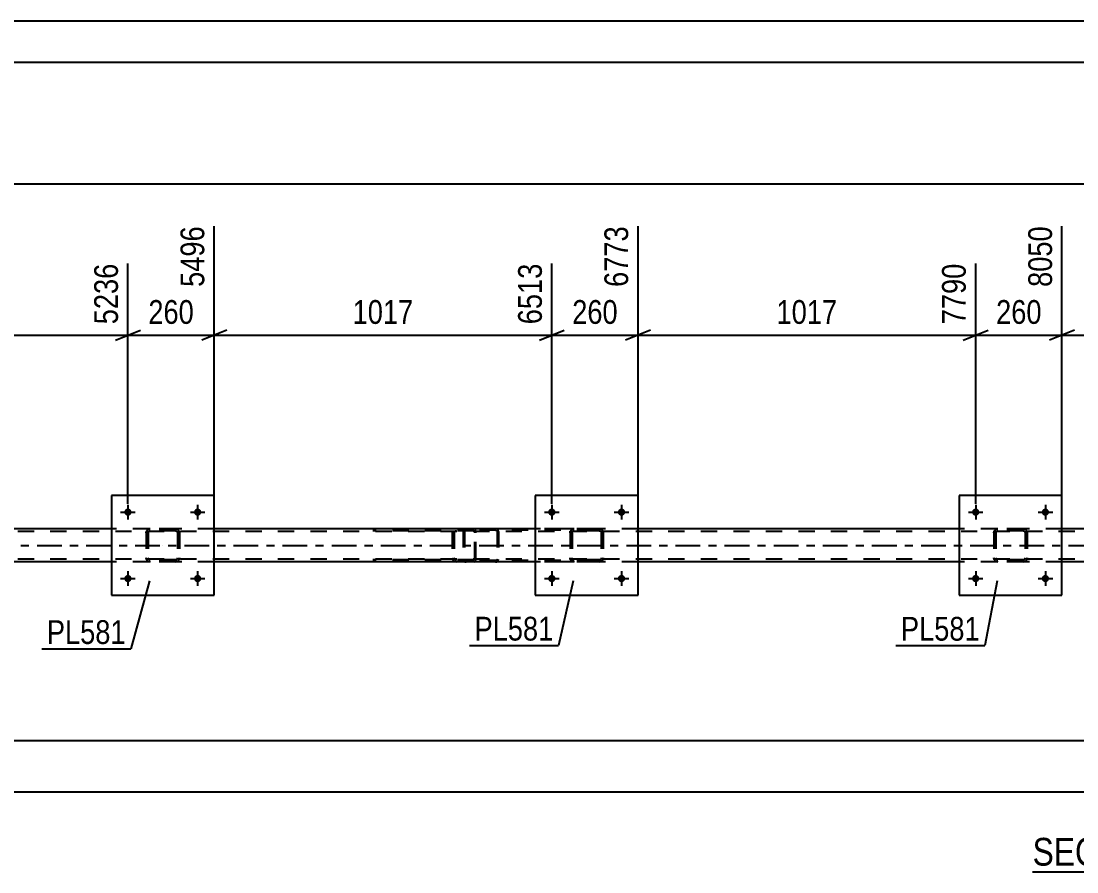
# Model space of a CAD drawing. Header units: millimetres. Extents: x -80 to 761, y -429 to 165.
# Drawn here: x 187.6 to 314.9, y 62.6 to 165 of the extents above; entities that cross this region are included whole.
import ezdxf

# ---------------------------------------------------------------- set-up
doc = ezdxf.new("R2010")
doc.units = ezdxf.units.MM
doc.linetypes.add('DXK_LINE_DOT2', pattern=[3.9198, 1.9599, -1.9599])
doc.linetypes.add('DXK_LINE_DOT3', pattern=[5.9187, 2.979, -0.9799, 0.9799, -0.9799])
doc.styles.add('Arial Narrow', font='ARIALN.TTF', dxfattribs={"height": 0.2})

# ---------------------------------------------------------------- blocks, each defined once
blk = doc.blocks.new('Unknown-814185468-1133')
at = {"color": 5, "linetype": 'Continuous'}
for p, q in [((761.34, 165.05), (-79.66, 165.05)), ((756.34, 160.05), (-74.66, 160.05))]:
    blk.add_line(p, q, dxfattribs=at)
blk = doc.blocks.new('Unknown-814185468-11 - 2658')
at = {"color": 6, "linetype": 'Continuous'}
blk.add_line((309.53, 62.57), (337.17, 62.57), dxfattribs=at)
at = {"color": 0, "linetype": 'Continuous'}
for points in [[(327.63, 63.32), (327.63, 66.82), (309.53, 66.82), (309.53, 63.32)], [(331.24, 63.32), (331.24, 66.82), (328.68, 66.82), (328.68, 63.32)], [(333.57, 63.32), (333.57, 66.82), (332.29, 66.82), (332.29, 63.32)], [(337.17, 63.32), (337.17, 66.82), (334.62, 66.82), (334.62, 63.32)]]:
    blk.add_wipeout(points, dxfattribs=at)
at = {"color": 7, "linetype": 'Continuous', "style": 'Arial Narrow'}
for s, p in [('SECTION ', (309.53, 63.32)), ('A', (328.68, 63.32)), ('A', (334.62, 63.32)), ('-', (332.29, 63.32))]:
    blk.add_text(s, height=3.34, dxfattribs=at).set_placement(p)
blk = doc.blocks.new('Part-814185468-2726 - 2658')
at = {"color": 2, "linetype": 'Continuous'}
for p, q in [((313.07, 107.9), (300.67, 107.9)), ((300.67, 107.9), (300.67, 95.9)), ((313.07, 95.9), (313.07, 107.9)), ((300.67, 95.9), (313.07, 95.9))]:
    blk.add_line(p, q, dxfattribs=at)
blk = doc.blocks.new('Part-814185468-2727 - 2658')
at = {"color": 7, "linetype": 'DXK_LINE_DOT2'}
for p, q in [((253.79, 103.42), (253.82, 103.61)), ((253.82, 103.61), (253.79, 103.42)), ((253.79, 103.42), (253.79, 100.38)), ((254.03, 103.42), (254.05, 103.51)), ((254.03, 103.42), (254.03, 100.38)), ((254.05, 103.51), (254.1, 103.59)), ((254.08, 103.87), (254.27, 103.9)), ((254.27, 103.9), (254.08, 103.87)), ((254.1, 103.59), (254.18, 103.64)), ((254.18, 103.64), (254.27, 103.66)), ((257.31, 103.9), (254.27, 103.9)), ((257.31, 103.66), (254.27, 103.66)), ((257.31, 103.9), (257.49, 103.87)), ((257.49, 103.87), (257.31, 103.9)), ((257.31, 103.66), (257.4, 103.64)), ((257.4, 103.64), (257.48, 103.59)), ((257.48, 103.59), (257.53, 103.51)), ((257.53, 103.51), (257.55, 103.42)), ((257.55, 103.42), (257.55, 100.38)), ((257.75, 103.61), (257.79, 103.42)), ((257.79, 103.42), (257.75, 103.61)), ((257.79, 103.42), (257.79, 100.38)), ((253.82, 100.2), (253.79, 100.38)), ((253.79, 100.38), (253.82, 100.2)), ((254.05, 100.29), (254.03, 100.38)), ((254.1, 100.21), (254.05, 100.29)), ((254.27, 99.9), (254.08, 99.94)), ((254.08, 99.94), (254.27, 99.9)), ((254.18, 100.16), (254.1, 100.21)), ((254.27, 100.14), (254.18, 100.16)), ((257.31, 100.14), (254.27, 100.14)), ((257.31, 99.9), (254.27, 99.9)), ((257.4, 100.16), (257.31, 100.14)), ((257.49, 99.94), (257.31, 99.9)), ((257.31, 99.9), (257.49, 99.94)), ((257.48, 100.21), (257.4, 100.16)), ((257.53, 100.29), (257.48, 100.21)), ((257.55, 100.38), (257.53, 100.29)), ((257.79, 100.38), (257.75, 100.2)), ((257.75, 100.2), (257.79, 100.38))]:
    blk.add_line(p, q, dxfattribs=at)
at = {"color": 7, "linetype": 'DXK_LINE_DOT3'}
blk.add_line((255.79, 101.9), (255.79, 101.9), dxfattribs=at)
at = {"color": 7, "linetype": 'DXK_LINE_DOT2'}
for centre, start, end in [((254.27, 103.42), 112.5, 157.5), ((254.27, 103.42), 112.5, 157.5), ((257.31, 103.42), 22.5, 67.5), ((257.31, 103.42), 22.5, 67.5), ((254.27, 100.38), 202.5, 247.5), ((254.27, 100.38), 202.5, 247.5), ((257.31, 100.38), 292.5, 337.5), ((257.31, 100.38), 292.5, 337.5)]:
    blk.add_arc(centre, 0.48, start, end, dxfattribs=at)
blk = doc.blocks.new('Bolt-814185468-2663 - 2658')
at = {"linetype": 'Continuous'}
for points in [[(303.11, 97.9, -1), (302.23, 97.9, -1)], [(311.51, 97.9, -1), (310.63, 97.9, -1)]]:
    blk.add_hatch(color=1, dxfattribs=at).paths.add_polyline_path(points)
at = {"color": 1, "linetype": 'Continuous'}
for p, q in [((302.67, 98.78), (302.67, 97.02)), ((311.07, 98.78), (311.07, 97.02)), ((301.79, 97.9), (303.55, 97.9)), ((310.19, 97.9), (311.95, 97.9))]:
    blk.add_line(p, q, dxfattribs=at)
blk = doc.blocks.new('Bolt-814185468-2664 - 2658')
at = {"linetype": 'Continuous'}
for points in [[(303.11, 105.9, -1), (302.23, 105.9, -1)], [(311.51, 105.9, -1), (310.63, 105.9, -1)]]:
    blk.add_hatch(color=1, dxfattribs=at).paths.add_polyline_path(points)
at = {"color": 1, "linetype": 'Continuous'}
for p, q in [((301.79, 105.9), (303.55, 105.9)), ((302.67, 106.78), (302.67, 105.02)), ((310.19, 105.9), (311.95, 105.9)), ((311.07, 106.78), (311.07, 105.02))]:
    blk.add_line(p, q, dxfattribs=at)
blk = doc.blocks.new('Bolt-814185468-2665 - 2658')
at = {"linetype": 'Continuous'}
for points in [[(252.03, 97.9, -1), (251.15, 97.9, -1)], [(260.43, 97.9, -1), (259.55, 97.9, -1)]]:
    blk.add_hatch(color=1, dxfattribs=at).paths.add_polyline_path(points)
at = {"color": 1, "linetype": 'Continuous'}
for p, q in [((251.59, 98.78), (251.59, 97.02)), ((259.99, 98.78), (259.99, 97.02)), ((250.71, 97.9), (252.47, 97.9)), ((259.11, 97.9), (260.87, 97.9))]:
    blk.add_line(p, q, dxfattribs=at)
blk = doc.blocks.new('Part-814185468-2694 - 2658')
at = {"color": 2, "linetype": 'Continuous'}
for p, q in [((261.99, 107.9), (249.59, 107.9)), ((249.59, 107.9), (249.59, 95.9)), ((261.99, 95.9), (261.99, 107.9)), ((249.59, 95.9), (261.99, 95.9))]:
    blk.add_line(p, q, dxfattribs=at)
blk = doc.blocks.new('Part-814185468-2695 - 2658')
at = {"color": 7, "linetype": 'DXK_LINE_DOT2'}
for p, q in [((202.71, 103.42), (202.74, 103.61)), ((202.74, 103.61), (202.71, 103.42)), ((202.71, 103.42), (202.71, 100.38)), ((202.95, 103.42), (202.97, 103.51)), ((202.95, 103.42), (202.95, 100.38)), ((202.97, 103.51), (203.02, 103.59)), ((203, 103.87), (203.19, 103.9)), ((203.19, 103.9), (203, 103.87)), ((203.02, 103.59), (203.1, 103.64)), ((203.1, 103.64), (203.19, 103.66)), ((206.23, 103.9), (203.19, 103.9)), ((206.23, 103.66), (203.19, 103.66)), ((206.23, 103.9), (206.41, 103.87)), ((206.41, 103.87), (206.23, 103.9)), ((206.23, 103.66), (206.32, 103.64)), ((206.32, 103.64), (206.4, 103.59)), ((206.4, 103.59), (206.45, 103.51)), ((206.45, 103.51), (206.47, 103.42)), ((206.47, 103.42), (206.47, 100.38)), ((206.67, 103.61), (206.71, 103.42)), ((206.71, 103.42), (206.67, 103.61)), ((206.71, 103.42), (206.71, 100.38)), ((202.74, 100.2), (202.71, 100.38)), ((202.71, 100.38), (202.74, 100.2)), ((202.97, 100.29), (202.95, 100.38)), ((203.02, 100.21), (202.97, 100.29)), ((203.19, 99.9), (203, 99.94)), ((203, 99.94), (203.19, 99.9)), ((203.1, 100.16), (203.02, 100.21)), ((203.19, 100.14), (203.1, 100.16)), ((206.23, 100.14), (203.19, 100.14)), ((206.23, 99.9), (203.19, 99.9)), ((206.32, 100.16), (206.23, 100.14)), ((206.41, 99.94), (206.23, 99.9)), ((206.23, 99.9), (206.41, 99.94)), ((206.4, 100.21), (206.32, 100.16)), ((206.45, 100.29), (206.4, 100.21)), ((206.47, 100.38), (206.45, 100.29)), ((206.71, 100.38), (206.67, 100.2)), ((206.67, 100.2), (206.71, 100.38))]:
    blk.add_line(p, q, dxfattribs=at)
at = {"color": 7, "linetype": 'DXK_LINE_DOT3'}
blk.add_line((204.71, 101.9), (204.71, 101.9), dxfattribs=at)
at = {"color": 7, "linetype": 'DXK_LINE_DOT2'}
for centre, start, end in [((203.19, 103.42), 112.5, 157.5), ((203.19, 103.42), 112.5, 157.5), ((206.23, 103.42), 22.5, 67.5), ((206.23, 103.42), 22.5, 67.5), ((203.19, 100.38), 202.5, 247.5), ((203.19, 100.38), 202.5, 247.5), ((206.23, 100.38), 292.5, 337.5), ((206.23, 100.38), 292.5, 337.5)]:
    blk.add_arc(centre, 0.48, start, end, dxfattribs=at)
blk = doc.blocks.new('Part-814185468-2700 - 2658')
at = {"color": 2, "linetype": 'Continuous'}
for p, q in [((210.91, 107.9), (198.51, 107.9)), ((198.51, 107.9), (198.51, 95.9)), ((210.91, 95.9), (210.91, 107.9)), ((198.51, 95.9), (210.91, 95.9))]:
    blk.add_line(p, q, dxfattribs=at)
blk = doc.blocks.new('Bolt-814185468-2708 - 2658')
at = {"linetype": 'Continuous'}
for points in [[(252.03, 105.9, -1), (251.15, 105.9, -1)], [(260.43, 105.9, -1), (259.55, 105.9, -1)]]:
    blk.add_hatch(color=1, dxfattribs=at).paths.add_polyline_path(points)
at = {"color": 1, "linetype": 'Continuous'}
for p, q in [((250.71, 105.9), (252.47, 105.9)), ((251.59, 106.78), (251.59, 105.02)), ((259.11, 105.9), (260.87, 105.9)), ((259.99, 106.78), (259.99, 105.02))]:
    blk.add_line(p, q, dxfattribs=at)
blk = doc.blocks.new('Bolt-814185468-2709 - 2658')
at = {"linetype": 'Continuous'}
for points in [[(200.95, 97.9, -1), (200.07, 97.9, -1)], [(209.35, 97.9, -1), (208.47, 97.9, -1)]]:
    blk.add_hatch(color=1, dxfattribs=at).paths.add_polyline_path(points)
at = {"color": 1, "linetype": 'Continuous'}
for p, q in [((200.51, 98.78), (200.51, 97.02)), ((208.91, 98.78), (208.91, 97.02)), ((199.63, 97.9), (201.39, 97.9)), ((208.03, 97.9), (209.79, 97.9))]:
    blk.add_line(p, q, dxfattribs=at)
blk = doc.blocks.new('Bolt-814185468-2710 - 2658')
at = {"linetype": 'Continuous'}
for points in [[(200.95, 105.9, -1), (200.07, 105.9, -1)], [(209.35, 105.9, -1), (208.47, 105.9, -1)]]:
    blk.add_hatch(color=1, dxfattribs=at).paths.add_polyline_path(points)
at = {"color": 1, "linetype": 'Continuous'}
for p, q in [((199.63, 105.9), (201.39, 105.9)), ((200.51, 106.78), (200.51, 105.02)), ((208.03, 105.9), (209.79, 105.9)), ((208.91, 106.78), (208.91, 105.02))]:
    blk.add_line(p, q, dxfattribs=at)
blk = doc.blocks.new('Part-814185468-2721 - 2658')
at = {"color": 7, "linetype": 'DXK_LINE_DOT2'}
for p, q in [((304.87, 103.42), (304.9, 103.61)), ((304.9, 103.61), (304.87, 103.42)), ((304.87, 103.42), (304.87, 100.38)), ((305.11, 103.42), (305.13, 103.51)), ((305.11, 103.42), (305.11, 100.38)), ((305.13, 103.51), (305.18, 103.59)), ((305.16, 103.87), (305.35, 103.9)), ((305.35, 103.9), (305.16, 103.87)), ((305.18, 103.59), (305.26, 103.64)), ((305.26, 103.64), (305.35, 103.66)), ((308.39, 103.9), (305.35, 103.9)), ((308.39, 103.66), (305.35, 103.66)), ((308.39, 103.9), (308.57, 103.87)), ((308.57, 103.87), (308.39, 103.9)), ((308.39, 103.66), (308.48, 103.64)), ((308.48, 103.64), (308.56, 103.59)), ((308.56, 103.59), (308.61, 103.51)), ((308.61, 103.51), (308.63, 103.42)), ((308.63, 103.42), (308.63, 100.38)), ((308.83, 103.61), (308.87, 103.42)), ((308.87, 103.42), (308.83, 103.61)), ((308.87, 103.42), (308.87, 100.38)), ((304.9, 100.2), (304.87, 100.38)), ((304.87, 100.38), (304.9, 100.2)), ((305.13, 100.29), (305.11, 100.38)), ((305.18, 100.21), (305.13, 100.29)), ((305.35, 99.9), (305.16, 99.94)), ((305.16, 99.94), (305.35, 99.9)), ((305.26, 100.16), (305.18, 100.21)), ((305.35, 100.14), (305.26, 100.16)), ((308.39, 100.14), (305.35, 100.14)), ((308.39, 99.9), (305.35, 99.9)), ((308.48, 100.16), (308.39, 100.14)), ((308.57, 99.94), (308.39, 99.9)), ((308.39, 99.9), (308.57, 99.94)), ((308.56, 100.21), (308.48, 100.16)), ((308.61, 100.29), (308.56, 100.21)), ((308.63, 100.38), (308.61, 100.29)), ((308.87, 100.38), (308.83, 100.2)), ((308.83, 100.2), (308.87, 100.38))]:
    blk.add_line(p, q, dxfattribs=at)
at = {"color": 7, "linetype": 'DXK_LINE_DOT3'}
blk.add_line((306.87, 101.9), (306.87, 101.9), dxfattribs=at)
at = {"color": 7, "linetype": 'DXK_LINE_DOT2'}
for centre, start, end in [((305.35, 103.42), 112.5, 157.5), ((305.35, 103.42), 112.5, 157.5), ((308.39, 103.42), 22.5, 67.5), ((308.39, 103.42), 22.5, 67.5), ((305.35, 100.38), 202.5, 247.5), ((305.35, 100.38), 202.5, 247.5), ((308.39, 100.38), 292.5, 337.5), ((308.39, 100.38), 292.5, 337.5)]:
    blk.add_arc(centre, 0.48, start, end, dxfattribs=at)
blk = doc.blocks.new('Part-814185468-2781 - 2658')
at = {"color": 7, "linetype": 'DXK_LINE_DOT2'}
for p, q in [((639.97, 103.58), (35.67, 103.58)), ((210.91, 103.9), (198.51, 103.9)), ((261.99, 103.9), (249.59, 103.9)), ((313.07, 103.9), (300.67, 103.9)), ((639.97, 100.22), (35.67, 100.22)), ((210.91, 99.9), (198.51, 99.9)), ((261.99, 99.9), (249.59, 99.9)), ((313.07, 99.9), (300.67, 99.9))]:
    blk.add_line(p, q, dxfattribs=at)
at = {"color": 2, "linetype": 'Continuous'}
for p, q in [((198.51, 103.9), (159.83, 103.9)), ((249.59, 103.9), (210.91, 103.9)), ((300.67, 103.9), (261.99, 103.9)), ((351.75, 103.9), (313.07, 103.9)), ((198.51, 99.9), (159.83, 99.9)), ((249.59, 99.9), (210.91, 99.9)), ((300.67, 99.9), (261.99, 99.9)), ((351.75, 99.9), (313.07, 99.9))]:
    blk.add_line(p, q, dxfattribs=at)
at = {"color": 7, "linetype": 'DXK_LINE_DOT3'}
blk.add_line((35.67, 101.9), (639.97, 101.9), dxfattribs=at)
blk = doc.blocks.new('Part-814185468-2959 - 2658')
at = {"color": 7, "linetype": 'DXK_LINE_DOT2'}
for p, q in [((242.18, 103.9), (230.03, 103.9)), ((242.18, 103.66), (230.03, 103.66)), ((239.62, 103.56), (239.59, 103.42)), ((239.59, 103.42), (239.59, 100.38)), ((239.63, 103.61), (239.62, 103.56)), ((239.84, 103.42), (239.86, 103.51)), ((239.84, 103.42), (239.84, 100.38)), ((239.86, 103.51), (239.91, 103.59)), ((240.09, 103.9), (239.9, 103.87)), ((239.91, 103.59), (240, 103.64)), ((240, 103.64), (240.09, 103.66)), ((240.91, 103.9), (240.91, 103.66)), ((242.29, 103.87), (242.18, 103.9)), ((242.18, 103.66), (242.24, 103.64)), ((242.24, 103.64), (242.28, 103.59)), ((242.28, 103.59), (242.31, 103.51)), ((242.38, 103.76), (242.29, 103.87)), ((242.31, 103.51), (242.32, 103.42)), ((242.32, 100.38), (242.32, 103.42)), ((242.43, 103.61), (242.38, 103.76)), ((242.45, 103.42), (242.43, 103.61)), ((242.45, 100.38), (242.45, 103.42)), ((242.18, 100.14), (230.03, 100.14)), ((242.18, 99.9), (230.03, 99.9)), ((239.59, 100.38), (239.61, 100.3)), ((239.61, 100.3), (239.63, 100.2)), ((239.86, 100.29), (239.84, 100.38)), ((239.91, 100.21), (239.86, 100.29)), ((239.9, 99.94), (240.09, 99.9)), ((240, 100.16), (239.91, 100.21)), ((240.09, 100.14), (240, 100.16)), ((240.91, 99.9), (240.91, 100.14)), ((242.24, 100.16), (242.18, 100.14)), ((242.18, 99.9), (242.29, 99.94)), ((242.28, 100.21), (242.24, 100.16)), ((242.31, 100.29), (242.28, 100.21)), ((242.29, 99.94), (242.38, 100.04)), ((242.32, 100.38), (242.31, 100.29)), ((242.38, 100.04), (242.43, 100.2)), ((242.43, 100.2), (242.45, 100.38))]:
    blk.add_line(p, q, dxfattribs=at)
blk.add_arc((240.08, 100.4), 0.492, 203.8494, 248.8059, dxfattribs=at)
blk = doc.blocks.new('Part-814185468-2960 - 2658')
at = {"color": 7, "linetype": 'DXK_LINE_DOT2'}
for p, q in [((240.93, 103.7), (240.91, 103.58)), ((240.91, 103.58), (240.91, 100.22)), ((241.08, 103.58), (241.09, 103.64)), ((241.08, 103.58), (241.08, 100.22)), ((241.09, 103.64), (241.13, 103.69)), ((241.25, 103.9), (241.12, 103.88)), ((241.13, 103.69), (241.16, 103.71)), ((241.16, 103.71), (241.18, 103.73)), ((241.18, 103.73), (241.25, 103.74)), ((256.58, 103.9), (241.25, 103.9)), ((256.58, 103.74), (241.25, 103.74)), ((244.95, 103.88), (244.82, 103.9)), ((244.82, 103.74), (244.89, 103.73)), ((244.89, 103.73), (244.94, 103.69)), ((244.94, 103.69), (244.98, 103.64)), ((244.98, 103.64), (244.99, 103.58)), ((244.99, 103.58), (244.99, 100.22)), ((245.16, 103.58), (245.14, 103.7)), ((245.16, 103.58), (245.16, 100.22)), ((240.91, 100.22), (240.93, 100.1)), ((241.09, 100.16), (241.08, 100.22)), ((241.13, 100.11), (241.09, 100.16)), ((241.12, 99.93), (241.25, 99.9)), ((241.13, 100.11), (241.16, 100.09)), ((241.16, 100.09), (241.18, 100.07)), ((241.18, 100.07), (241.25, 100.06)), ((256.58, 100.06), (241.25, 100.06)), ((256.58, 99.9), (241.25, 99.9)), ((244.89, 100.07), (244.82, 100.06)), ((244.82, 99.9), (244.95, 99.93)), ((244.94, 100.11), (244.89, 100.07)), ((244.98, 100.16), (244.94, 100.11)), ((244.99, 100.22), (244.98, 100.16)), ((245.14, 100.1), (245.16, 100.22))]:
    blk.add_line(p, q, dxfattribs=at)
for centre, start, end in [((244.84, 103.57), 24.32, 69.2417), ((241.23, 100.24), 204.32, 249.2417), ((244.84, 100.24), 290.7583, 335.68)]:
    blk.add_arc(centre, 0.331, start, end, dxfattribs=at)
blk = doc.blocks.new('StraightDimension-814185468-3009 - 2658')
at = {"color": 7, "linetype": 'Continuous'}
blk.add_line((10.43, 72.22), (639.97, 72.22), dxfattribs=at)
blk = doc.blocks.new('StraightDimension-814185468-7107 - 2658')
at = {"color": 7, "linetype": 'Continuous'}
for p, q in [((210.91, 104.9), (210.91, 140.34)), ((200.51, 106.9), (200.51, 135.84)), ((199.01, 126.63), (202.01, 127.83)), ((200.51, 127.23), (210.91, 127.23)), ((212.41, 127.83), (209.41, 126.63))]:
    blk.add_line(p, q, dxfattribs=at)
at = {"color": 0}
blk.add_wipeout([(209.05, 127.98), (209.05, 132.18), (202.37, 132.18), (202.37, 127.98)], dxfattribs=at)
at = {"color": 3, "style": 'Arial Narrow'}
blk.add_text('260', height=2.863, dxfattribs=at).set_placement((202.97, 128.58))
at = {"color": 0, "linetype": 'Continuous'}
blk.add_wipeout([(210.31, 140.94), (206.11, 140.94), (206.11, 132.43), (210.31, 132.43)], dxfattribs=at)
at = {"color": 3, "linetype": 'Continuous', "style": 'Arial Narrow'}
blk.add_text('5496', height=2.863, rotation=90.0002, dxfattribs=at).set_placement((209.71, 133.03))
blk = doc.blocks.new('StraightDimension-814185468-3125 - 2658')
at = {"color": 7, "linetype": 'Continuous'}
blk.add_line((9.79, 145.44), (640.61, 145.44), dxfattribs=at)
blk = doc.blocks.new('StraightDimension-814185468-3148 - 2658')
at = {"color": 7, "linetype": 'Continuous'}
blk.add_line((74.65, 78.4), (639.97, 78.4), dxfattribs=at)
blk = doc.blocks.new('StraightDimension-814185468-7102 - 2658')
at = {"color": 7, "linetype": 'Continuous'}
for p, q in [((313.07, 104.9), (313.07, 140.34)), ((353.75, 106.9), (353.75, 135.84)), ((314.57, 127.83), (311.57, 126.63)), ((313.07, 127.23), (353.75, 127.23)), ((352.25, 126.63), (355.25, 127.83))]:
    blk.add_line(p, q, dxfattribs=at)
at = {"color": 0}
blk.add_wipeout([(337.66, 127.98), (337.66, 132.18), (329.15, 132.18), (329.15, 127.98)], dxfattribs=at)
at = {"color": 3, "style": 'Arial Narrow'}
blk.add_text('1017', height=2.863, dxfattribs=at).set_placement((329.75, 128.58))
at = {"color": 0, "linetype": 'Continuous'}
blk.add_wipeout([(353.15, 136.44), (348.95, 136.44), (348.95, 127.93), (353.15, 127.93)], dxfattribs=at)
at = {"color": 3, "linetype": 'Continuous', "style": 'Arial Narrow'}
blk.add_text('9067', height=2.863, rotation=90.0002, dxfattribs=at).set_placement((352.55, 128.53))
blk = doc.blocks.new('StraightDimension-814185468-7103 - 2658')
at = {"color": 7, "linetype": 'Continuous'}
for p, q in [((313.07, 104.9), (313.07, 140.34)), ((302.67, 106.9), (302.67, 135.84)), ((301.17, 126.63), (304.17, 127.83)), ((302.67, 127.23), (313.07, 127.23)), ((314.57, 127.83), (311.57, 126.63))]:
    blk.add_line(p, q, dxfattribs=at)
at = {"color": 0}
blk.add_wipeout([(311.21, 127.98), (311.21, 132.18), (304.53, 132.18), (304.53, 127.98)], dxfattribs=at)
at = {"color": 3, "style": 'Arial Narrow'}
blk.add_text('260', height=2.863, dxfattribs=at).set_placement((305.13, 128.58))
at = {"color": 0, "linetype": 'Continuous'}
blk.add_wipeout([(312.47, 140.94), (308.27, 140.94), (308.27, 132.43), (312.47, 132.43)], dxfattribs=at)
at = {"color": 3, "linetype": 'Continuous', "style": 'Arial Narrow'}
blk.add_text('8050', height=2.863, rotation=90.0002, dxfattribs=at).set_placement((311.87, 133.03))
blk = doc.blocks.new('StraightDimension-814185468-7104 - 2658')
at = {"color": 7, "linetype": 'Continuous'}
for p, q in [((261.99, 104.9), (261.99, 140.34)), ((302.67, 106.9), (302.67, 135.84)), ((263.49, 127.83), (260.49, 126.63)), ((261.99, 127.23), (302.67, 127.23)), ((301.17, 126.63), (304.17, 127.83))]:
    blk.add_line(p, q, dxfattribs=at)
at = {"color": 0}
blk.add_wipeout([(286.58, 127.98), (286.58, 132.18), (278.07, 132.18), (278.07, 127.98)], dxfattribs=at)
at = {"color": 3, "style": 'Arial Narrow'}
blk.add_text('1017', height=2.863, dxfattribs=at).set_placement((278.67, 128.58))
at = {"color": 0, "linetype": 'Continuous'}
blk.add_wipeout([(302.07, 136.44), (297.87, 136.44), (297.87, 127.93), (302.07, 127.93)], dxfattribs=at)
at = {"color": 3, "linetype": 'Continuous', "style": 'Arial Narrow'}
blk.add_text('7790', height=2.863, rotation=90.0002, dxfattribs=at).set_placement((301.47, 128.53))
blk = doc.blocks.new('StraightDimension-814185468-7105 - 2658')
at = {"color": 7, "linetype": 'Continuous'}
for p, q in [((261.99, 104.9), (261.99, 140.34)), ((251.59, 106.9), (251.59, 135.84)), ((250.09, 126.63), (253.09, 127.83)), ((251.59, 127.23), (261.99, 127.23)), ((263.49, 127.83), (260.49, 126.63))]:
    blk.add_line(p, q, dxfattribs=at)
at = {"color": 0}
blk.add_wipeout([(260.13, 127.98), (260.13, 132.18), (253.45, 132.18), (253.45, 127.98)], dxfattribs=at)
at = {"color": 3, "style": 'Arial Narrow'}
blk.add_text('260', height=2.863, dxfattribs=at).set_placement((254.05, 128.58))
at = {"color": 0, "linetype": 'Continuous'}
blk.add_wipeout([(261.39, 140.94), (257.19, 140.94), (257.19, 132.43), (261.39, 132.43)], dxfattribs=at)
at = {"color": 3, "linetype": 'Continuous', "style": 'Arial Narrow'}
blk.add_text('6773', height=2.863, rotation=90.0002, dxfattribs=at).set_placement((260.79, 133.03))
blk = doc.blocks.new('StraightDimension-814185468-7106 - 2658')
at = {"color": 7, "linetype": 'Continuous'}
for p, q in [((210.91, 104.9), (210.91, 140.34)), ((251.59, 106.9), (251.59, 135.84)), ((212.41, 127.83), (209.41, 126.63)), ((210.91, 127.23), (251.59, 127.23)), ((250.09, 126.63), (253.09, 127.83))]:
    blk.add_line(p, q, dxfattribs=at)
at = {"color": 0}
blk.add_wipeout([(235.5, 127.98), (235.5, 132.18), (226.99, 132.18), (226.99, 127.98)], dxfattribs=at)
at = {"color": 3, "style": 'Arial Narrow'}
blk.add_text('1017', height=2.863, dxfattribs=at).set_placement((227.59, 128.58))
at = {"color": 0, "linetype": 'Continuous'}
blk.add_wipeout([(250.99, 136.44), (246.79, 136.44), (246.79, 127.93), (250.99, 127.93)], dxfattribs=at)
at = {"color": 3, "linetype": 'Continuous', "style": 'Arial Narrow'}
blk.add_text('6513', height=2.863, rotation=90.0002, dxfattribs=at).set_placement((250.39, 128.53))
blk = doc.blocks.new('StraightDimension-814185468-7108 - 2658')
at = {"color": 7, "linetype": 'Continuous'}
for p, q in [((159.83, 104.81), (159.83, 140.34)), ((200.51, 106.9), (200.51, 135.84)), ((161.33, 127.83), (158.33, 126.63)), ((159.83, 127.23), (200.51, 127.23)), ((199.01, 126.63), (202.01, 127.83))]:
    blk.add_line(p, q, dxfattribs=at)
at = {"color": 0}
blk.add_wipeout([(184.42, 127.98), (184.42, 132.18), (175.91, 132.18), (175.91, 127.98)], dxfattribs=at)
at = {"color": 3, "style": 'Arial Narrow'}
blk.add_text('1017', height=2.863, dxfattribs=at).set_placement((176.51, 128.58))
at = {"color": 0, "linetype": 'Continuous'}
blk.add_wipeout([(199.91, 136.44), (195.71, 136.44), (195.71, 127.93), (199.91, 127.93)], dxfattribs=at)
at = {"color": 3, "linetype": 'Continuous', "style": 'Arial Narrow'}
blk.add_text('5236', height=2.863, rotation=90.0002, dxfattribs=at).set_placement((199.31, 128.53))
blk = doc.blocks.new('Mark-814185468-2690 - 2658')
at = {"color": 0}
blk.add_wipeout([(251.78, 90.43), (251.78, 93.43), (242.28, 93.43), (242.28, 90.43)], dxfattribs=at)
blk.add_wipeout([(251.78, 90.43), (251.78, 93.43), (242.28, 93.43), (242.28, 90.43)], dxfattribs=at)
at = {"color": 30, "linetype": 'Continuous'}
for p in [(254.18, 97.61), (241.68, 89.83)]:
    blk.add_line(p, (252.38, 89.83), dxfattribs=at)
at = {"color": 3, "style": 'Arial Narrow'}
blk.add_text('PL581', height=2.863, dxfattribs=at).set_placement((242.28, 90.43))
blk = doc.blocks.new('Mark-814185468-2696 - 2658')
at = {"color": 0}
blk.add_wipeout([(200.24, 90.02), (200.24, 93.02), (190.74, 93.02), (190.74, 90.02)], dxfattribs=at)
blk.add_wipeout([(200.24, 90.02), (200.24, 93.02), (190.74, 93.02), (190.74, 90.02)], dxfattribs=at)
at = {"color": 30, "linetype": 'Continuous'}
for p in [(203.1, 97.62), (190.14, 89.42)]:
    blk.add_line(p, (200.84, 89.42), dxfattribs=at)
at = {"color": 3, "style": 'Arial Narrow'}
blk.add_text('PL581', height=2.863, dxfattribs=at).set_placement((190.74, 90.02))
blk = doc.blocks.new('Mark-814185468-2722 - 2658')
at = {"color": 0}
blk.add_wipeout([(303.17, 90.42), (303.17, 93.42), (293.66, 93.42), (293.66, 90.42)], dxfattribs=at)
blk.add_wipeout([(303.17, 90.42), (303.17, 93.42), (293.66, 93.42), (293.66, 90.42)], dxfattribs=at)
at = {"color": 30, "linetype": 'Continuous'}
for p in [(305.26, 97.61), (293.06, 89.82)]:
    blk.add_line(p, (303.77, 89.82), dxfattribs=at)
at = {"color": 3, "style": 'Arial Narrow'}
blk.add_text('PL581', height=2.863, dxfattribs=at).set_placement((293.66, 90.42))

msp = doc.modelspace()

# ---------------------------------------------------------------- block references
for name in ['Unknown-814185468-1133', 'Part-814185468-2700 - 2658', 'Part-814185468-2694 - 2658', 'Part-814185468-2726 - 2658', 'Part-814185468-2781 - 2658', 'Bolt-814185468-2710 - 2658', 'Bolt-814185468-2708 - 2658', 'Bolt-814185468-2664 - 2658', 'Part-814185468-2695 - 2658', 'Part-814185468-2959 - 2658', 'Part-814185468-2960 - 2658', 'Part-814185468-2727 - 2658', 'Part-814185468-2721 - 2658', 'Bolt-814185468-2709 - 2658', 'Bolt-814185468-2665 - 2658', 'Bolt-814185468-2663 - 2658']:
    msp.add_blockref(name, (0, 0))

# ---------------------------------------------------------------- next in the draw order: block references
for name in ['StraightDimension-814185468-7107 - 2658', 'StraightDimension-814185468-3009 - 2658', 'Unknown-814185468-11 - 2658']:
    msp.add_blockref(name, (0, 0))

# ---------------------------------------------------------------- next in the draw order: block references
for name in ['StraightDimension-814185468-3125 - 2658', 'StraightDimension-814185468-3148 - 2658']:
    msp.add_blockref(name, (0, 0))

# ---------------------------------------------------------------- next in the draw order: block references
for name in ['StraightDimension-814185468-7108 - 2658', 'StraightDimension-814185468-7102 - 2658', 'Mark-814185468-2696 - 2658', 'Mark-814185468-2690 - 2658', 'Mark-814185468-2722 - 2658']:
    msp.add_blockref(name, (0, 0))

# ---------------------------------------------------------------- next in the draw order: block references
msp.add_blockref('StraightDimension-814185468-7103 - 2658', (0, 0))

# ---------------------------------------------------------------- next in the draw order: block references
msp.add_blockref('StraightDimension-814185468-7104 - 2658', (0, 0))

# ---------------------------------------------------------------- next in the draw order: block references
msp.add_blockref('StraightDimension-814185468-7105 - 2658', (0, 0))

# ---------------------------------------------------------------- next in the draw order: block references
msp.add_blockref('StraightDimension-814185468-7106 - 2658', (0, 0))

doc.saveas('drawing.dxf')
